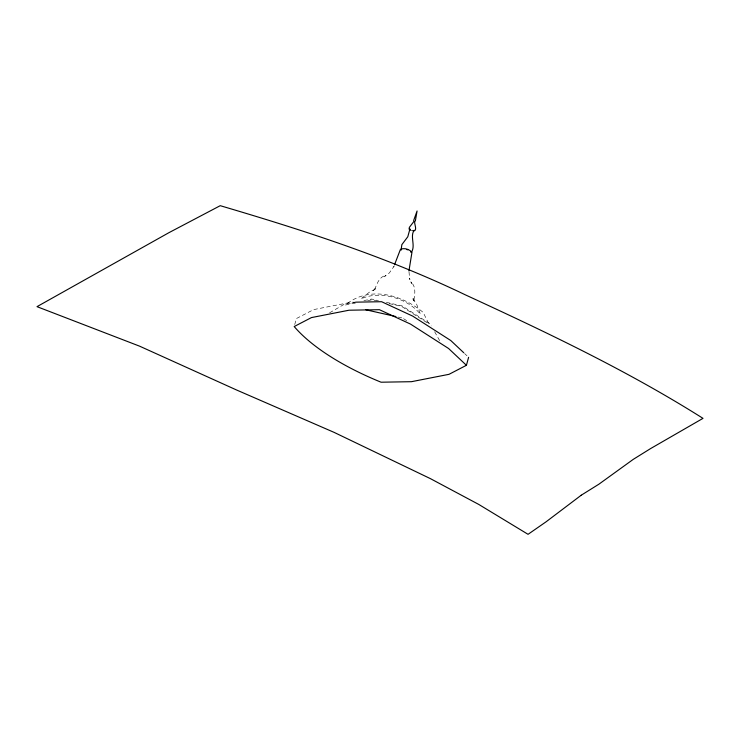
<?xml version="1.0" encoding="UTF-8"?>
<svg xmlns="http://www.w3.org/2000/svg" width="740" height="740" viewBox="0 0 740 740"><rect width="100%" height="100%" fill="white"/><g stroke="black" fill="none" stroke-linecap="round" stroke-linejoin="round"><path stroke-width="0.56" stroke-dasharray="3.7 2.78" d="M294.733 324.555L296.37 318.57L313.649 309.598L351.213 302.235L355.718 302.161M393.689 266.955L394.087 266.233L389.323 272.949L384.467 276.483L386.123 275.474C378.963 276.446 376.928 284.419 374.468 289.95L375.495 288.073L373.386 290.533L375.846 289.026L370.176 291.551L360.87 298.96C379.62 289.923 407.823 298.239 420.486 314.334L416.324 303.446L412.365 298.442L414.113 301.032L413.568 297.878L413.882 300.107C414.909 294.011 416.305 286.167 410.635 281.792L411.81 283.531L409.47 278.147L409.636 279.322L408.943 270.896M329.587 312.817L343.924 304.473L355.024 302.299M363.904 300.56L371.674 299.034L378.427 300.56M355.44 303.049L345.386 305.019C368.779 285.437 401.718 294.372 423.188 312.428L428.775 323.824L401.57 306.388L387.427 303.197M367.725 300.634L372.192 299.765L376.549 300.745M412.513 230.51L411.394 230.214M411.884 230.76L412.689 230.926M386.308 302.336L402.079 305.888L430.227 323.935L431.328 325.887M398.148 317.062L402.597 318.061M403.55 318.672L407.361 321.114M464.554 353.498L466.986 355.783M434.639 331.751L440.707 342.5"/><path stroke-width="1.11" d="M408.943 270.896L411.958 252.312C409.424 249.167 404.17 247.623 400.451 249.343L394.494 264.828M466.422 365.292L448.588 348.503L410.478 324.074L379.417 309.69L349.03 310.217L311.466 317.58L294.187 326.543A171.874 67.71 15.3 0 0 381.072 382.21L411.459 381.692L449.023 374.32L466.422 365.292L468.605 357.309M414.15 230.288C409.692 236.467 415.963 245.883 411.292 252.46M413.457 230.991C417.878 230.871 414.113 223.97 414.678 221.658L415.381 220.788L417.073 210.974L413.706 220.363L413.882 221.491L409.387 227.328L409.063 229.067L410.367 230.196M355.718 302.161L381.6 301.707L412.661 316.091L450.771 340.52L463.74 352.73M365.884 309.782L395.918 316.554M406.445 249.436L407.731 249.833M410.46 229.742L409.932 228.965L407.796 236.754L401.848 244.653L401.089 250.157M410.608 251.563L411.024 252.174M581.242 495.208L546.037 521.839L528.055 534.317L478.808 504.458L430.412 478.641L334.101 432.373L236.643 390.026L139.536 346.144L37 306.656L168.924 232.674L220.233 205.683C303.613 230.27 386.641 257.002 465.136 294.751C546.305 332.131 627.335 370.574 703 418.359L650.608 448.57L633.255 459.364L598.91 484.182L581.242 495.208"/></g></svg>
